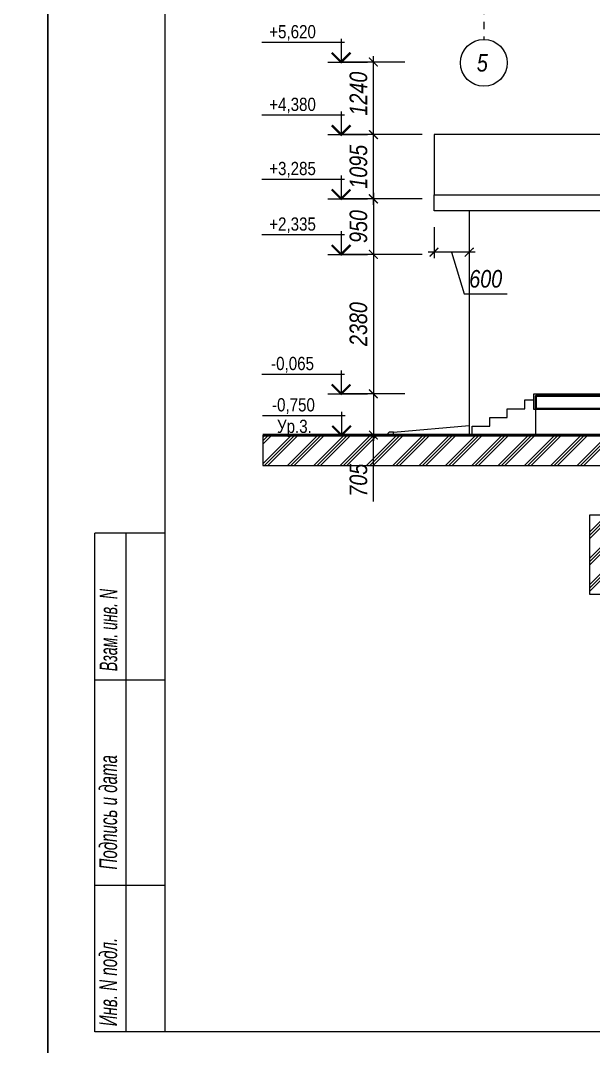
# Model space of a CAD drawing. Header units: millimetres. Extents: x 1582001 to 3303937, y 226471 to 491235.
# Drawn here: x 1833536 to 1843307, y 380605 to 398115 of the extents above; entities that cross this region are included whole.
import ezdxf
from ezdxf.enums import TextEntityAlignment as Align

# ---------------------------------------------------------------- set-up
doc = ezdxf.new("R2010")
doc.units = ezdxf.units.MM
doc.linetypes.add('CENTER', pattern=[50.8, 31.75, -6.35, 6.35, -6.35])
doc.layers.get('Defpoints').update_dxf_attribs({"color": 255, "lineweight": 30})
for name, color, linetype, lineweight in [('A-Wall-G', 22, 'Continuous', 50), ('Кровля', 232, 'Continuous', 25), ('Оси', 251, 'CENTER', 9), ('Отметки', 123, 'Continuous', 18), ('Размеры', 7, 'Continuous', 18), ('Стены несущие', 7, 'Continuous', 40)]:
    doc.layers.add(name, color=color, linetype=linetype, lineweight=lineweight)
doc.layers.add('Формуляр', color=138, linetype='Continuous')
doc.styles.add('-АР-', font='ARIALN.TTF', dxfattribs={"width": 0.98, "height": 300})
doc.styles.add('GOST 2.304', font='ARIALNI.TTF', dxfattribs={"width": 0.98, "height": 300})
doc.styles.add('style', font='ARIALNI.TTF', dxfattribs={"width": 0.98, "height": 300})
doc.styles.add('STYLE1', font='ARIALNI.TTF', dxfattribs={"height": 300})
doc.dimstyles.new('М100', dxfattribs={"dimtxt": 600, "dimasz": 150, "dimexe": 100, "dimexo": 200, "dimgap": 100, "dimtad": 1, "dimdec": 0, "dimtxsty": 'style', "dimblk": 'ARCHTICK', "dimcen": 150, "dimdle": 100, "dimclrt": 256, "dimadec": 0, "dimazin": 0, "dimtfac": 1, "dimtdec": 0, "dimtmove": 1, "dimatfit": 3, "dimldrblk": 'NONE', "dimfxl": 0, "dimarcsym": 0})

# ---------------------------------------------------------------- blocks, each defined once
blk = doc.blocks.new('_ArchTick')
at = {"color": 0, "linetype": 'ByBlock', "const_width": 0.15}
blk.add_lwpolyline([(-0.5, -0.5), (0.5, 0.5)], dxfattribs=at)
blk = doc.blocks.new('*D507')
at = {"layer": 'Defpoints', "color": 0, "lineweight": -3, "transparency": 16777216}
for p in [(1839554, 396167), (1840588, 396167), (1840588, 395072)]:
    blk.add_point(p, dxfattribs=at)
at = {"layer": 'Размеры', "color": 0, "lineweight": -2, "transparency": 16777216}
for p, q in [((1839554, 394972), (1839554, 396267)), ((1840388, 396167), (1839454, 396167)), ((1840388, 395072), (1839454, 395072))]:
    blk.add_line(p, q, dxfattribs=at)
at = {"layer": 'Размеры', "color": 0, "lineweight": -2, "transparency": 16777216, "xscale": 150, "yscale": 150, "zscale": 150}
for p, rotation in [((1839554, 396167), 90), ((1839554, 395072), 270)]:
    blk.add_blockref('_ArchTick', p, dxfattribs=dict(at, rotation=rotation))
at = {"layer": 'Размеры', "transparency": 16777216, "insert": (1839300, 395619), "char_height": 300, "attachment_point": 5, "rotation": 90, "style": 'style'}
blk.add_mtext('1095', dxfattribs=at)
blk = doc.blocks.new('_None')
blk = doc.blocks.new('*D508')
at = {"layer": 'Defpoints', "color": 0, "lineweight": -3, "transparency": 16777216}
for p in [(1840588, 395074), (1839554, 394124), (1840588, 394124)]:
    blk.add_point(p, dxfattribs=at)
at = {"layer": 'Размеры', "color": 0, "lineweight": -2, "transparency": 16777216}
for p, q in [((1840388, 395074), (1839454, 395074)), ((1839554, 395174), (1839554, 394024)), ((1840388, 394124), (1839454, 394124))]:
    blk.add_line(p, q, dxfattribs=at)
at = {"layer": 'Размеры', "color": 0, "lineweight": -2, "transparency": 16777216, "xscale": 150, "yscale": 150, "zscale": 150}
for p, rotation in [((1839554, 395074), 90), ((1839554, 394124), 270)]:
    blk.add_blockref('_ArchTick', p, dxfattribs=dict(at, rotation=rotation))
at = {"layer": 'Размеры', "transparency": 16777216, "insert": (1839300, 394599), "char_height": 300, "attachment_point": 5, "rotation": 90, "style": 'style'}
blk.add_mtext('950', dxfattribs=at)
blk = doc.blocks.new('*U5')
at = {"color": 0, "linetype": 'Continuous', "lineweight": -2}
for p, q in [((6, 5.3), (6, 0)), ((24, 4.5), (5.2, 4.5)), ((9, 0), (0, 0)), ((0, 0), (6, 0))]:
    blk.add_line(p, q, dxfattribs=at)
at = {"color": 0, "linetype": 'Continuous', "lineweight": -2, "const_width": 0.5}
blk.add_lwpolyline([(3.88, 2.12), (6, 0), (8.12, 2.12)], dxfattribs=at)
at = {"color": 0, "linetype": 'Continuous', "lineweight": -2, "style": '-АР-', "flags": 8}
blk.add_attdef('OTMETKA', text='', height=3, dxfattribs=at).set_placement((17.03, 4.5), align=Align.BOTTOM_CENTER)
blk.add_attdef('FLOOR', text='', height=3, dxfattribs=at).set_placement((17, 3.5), align=Align.TOP_CENTER)
blk = doc.blocks.new('OTMETKA')
at = {"color": 0, "linetype": 'Continuous', "lineweight": -2}
for p, q in [((6, 5.3), (6, 0)), ((24, 4.5), (5.2, 4.5)), ((9, 0), (0, 0)), ((0, 0), (6, 0))]:
    blk.add_line(p, q, dxfattribs=at)
at = {"color": 0, "linetype": 'Continuous', "lineweight": -2, "const_width": 0.5}
blk.add_lwpolyline([(3.88, 2.12), (6, 0), (8.12, 2.12)], dxfattribs=at)
at = {"color": 0, "linetype": 'Continuous', "lineweight": -2, "style": '-АР-', "flags": 8}
blk.add_attdef('OTMETKA', text='', height=3, dxfattribs=at).set_placement((17, 4.5), align=Align.BOTTOM_CENTER)
blk.add_attdef('FLOOR', text='', height=3, dxfattribs=at).set_placement((17, 3.5), align=Align.TOP_CENTER)
blk = doc.blocks.new('*D509')
at = {"layer": 'Defpoints', "color": 0, "lineweight": -3, "transparency": 16777216}
for p in [(1840288, 391744), (1839554, 391039), (1839738, 391039)]:
    blk.add_point(p, dxfattribs=at)
at = {"layer": 'Размеры', "color": 0, "lineweight": -2, "transparency": 16777216}
for p, q in [((1840088, 391744), (1839454, 391744)), ((1839554, 391844), (1839554, 390939)), ((1839538, 391039), (1839454, 391039)), ((1839554, 389905), (1839554, 391039))]:
    blk.add_line(p, q, dxfattribs=at)
at = {"layer": 'Размеры', "color": 0, "lineweight": -2, "transparency": 16777216, "xscale": 150, "yscale": 150, "zscale": 150}
for p, rotation in [((1839554, 391744), 90), ((1839554, 391039), 270)]:
    blk.add_blockref('_ArchTick', p, dxfattribs=dict(at, rotation=rotation))
at = {"layer": 'Размеры', "transparency": 16777216, "insert": (1839300, 390269), "char_height": 300, "attachment_point": 5, "rotation": 90, "style": 'style'}
blk.add_mtext('705', dxfattribs=at)
blk = doc.blocks.new('*D510')
at = {"layer": 'Defpoints', "color": 0, "lineweight": -3, "transparency": 16777216}
for p in [(1839554, 397407), (1840288, 397407), (1840588, 396167)]:
    blk.add_point(p, dxfattribs=at)
at = {"layer": 'Размеры', "color": 0, "lineweight": -2, "transparency": 16777216}
for p, q in [((1839554, 396067), (1839554, 397507)), ((1840088, 397407), (1839454, 397407)), ((1840388, 396167), (1839454, 396167))]:
    blk.add_line(p, q, dxfattribs=at)
at = {"layer": 'Размеры', "color": 0, "lineweight": -2, "transparency": 16777216, "xscale": 150, "yscale": 150, "zscale": 150}
for p, rotation in [((1839554, 397407), 90), ((1839554, 396167), 270)]:
    blk.add_blockref('_ArchTick', p, dxfattribs=dict(at, rotation=rotation))
at = {"layer": 'Размеры', "transparency": 16777216, "insert": (1839300, 396867), "char_height": 300, "attachment_point": 5, "rotation": 90, "style": 'style'}
blk.add_mtext('1240', dxfattribs=at)
blk = doc.blocks.new('*D512')
at = {"layer": 'Defpoints', "color": 0, "lineweight": -3, "transparency": 16777216}
for p in [(1840588, 394786), (1841188, 394786), (1840588, 394161)]:
    blk.add_point(p, dxfattribs=at)
at = {"layer": 'Размеры', "color": 0, "lineweight": -2, "transparency": 16777216}
for p, q in [((1840588, 394586), (1840588, 394061)), ((1841188, 394586), (1841188, 394061)), ((1841288, 394161), (1840488, 394161)), ((1840888, 394161), (1841101, 393452)), ((1841101, 393452), (1841838, 393452))]:
    blk.add_line(p, q, dxfattribs=at)
at = {"layer": 'Размеры', "color": 0, "lineweight": -2, "transparency": 16777216, "xscale": 150, "yscale": 150, "zscale": 150, "rotation": 180}
blk.add_blockref('_ArchTick', (1840588, 394161), dxfattribs=at)
at = {"layer": 'Размеры', "color": 0, "lineweight": -2, "transparency": 16777216, "xscale": 150, "yscale": 150, "zscale": 150}
blk.add_blockref('_ArchTick', (1841188, 394161), dxfattribs=at)
at = {"layer": 'Размеры', "transparency": 16777216, "insert": (1841470, 393705), "char_height": 300, "attachment_point": 5, "style": 'style'}
blk.add_mtext('600', dxfattribs=at)
blk = doc.blocks.new('*D526')
at = {"layer": 'Defpoints', "color": 0, "lineweight": -3, "transparency": 16777216}
for p in [(1840588, 394124), (1839554, 391744), (1840288, 391744)]:
    blk.add_point(p, dxfattribs=at)
at = {"layer": 'Размеры', "color": 0, "lineweight": -2, "transparency": 16777216}
for p, q in [((1839554, 394224), (1839554, 391644)), ((1840388, 394124), (1839454, 394124)), ((1840088, 391744), (1839454, 391744))]:
    blk.add_line(p, q, dxfattribs=at)
at = {"layer": 'Размеры', "color": 0, "lineweight": -2, "transparency": 16777216, "xscale": 150, "yscale": 150, "zscale": 150}
for p, rotation in [((1839554, 394124), 90), ((1839554, 391744), 270)]:
    blk.add_blockref('_ArchTick', p, dxfattribs=dict(at, rotation=rotation))
at = {"layer": 'Размеры', "transparency": 16777216, "insert": (1839300, 392934), "char_height": 300, "attachment_point": 5, "rotation": 90, "style": 'style'}
blk.add_mtext('2380', dxfattribs=at)

msp = doc.modelspace()

# ---------------------------------------------------------------- hatches: boundary and pattern name
at = {"layer": 'Размеры', "ltscale": 100}
h = msp.add_hatch(dxfattribs=at)
h.set_pattern_fill('PLAST', color=256, scale=50, angle=45, style=0)
h.set_pattern_definition([(45, (167999.66, 126626.28), (-224.506403, 224.506403), []), (45, (167971.6, 126654.35), (-224.506403, 224.506403), []), (45, (167943.54, 126682.4), (-224.506403, 224.506403), [])])
h.paths.add_polyline_path([(1837667.6, 391039), (1837667.6, 390521), (1843681.3, 390521), (1843681.3, 389671.9), (1843237.9, 389671.9), (1843237.9, 388326.8), (1848923.2, 388326.8), (1848923.2, 389265.6), (1852621.5, 389265.6), (1852621.5, 388335.6), (1855505, 388335.6), (1855505, 389274.2), (1856449.7, 389274.2), (1856449.7, 388348), (1859319.3, 388348), (1859319.3, 389666), (1858713.3, 389666), (1858713.3, 390467.5), (1863555.6, 390467.5), (1863512, 391039), (1858118.2, 391039), (1858118.2, 389189), (1858568.2, 389189), (1858568.2, 388889), (1858676, 388889), (1858676, 388789), (1856968.2, 388789), (1856968.2, 388889), (1857068.2, 388889), (1857068.2, 389189), (1857518.2, 389189), (1857518.2, 389739), (1854332.7, 389739), (1854332.7, 389189), (1854782.7, 389189), (1854782.7, 388889), (1854890.5, 388889), (1854890.5, 388789), (1853182.7, 388789), (1853182.7, 388889), (1853282.7, 388889), (1853282.7, 389189), (1853732.7, 389189), (1853732.7, 389739), (1847842.7, 389739), (1847842.7, 389189), (1848292.7, 389189), (1848292.7, 388889), (1848400.5, 388889), (1848400.5, 388789), (1846692.7, 388789), (1846692.7, 388889), (1846792.7, 388889), (1846792.7, 389189), (1847242.7, 389189), (1847242.7, 389739), (1844838.2, 389739), (1844838.2, 389189), (1845288.2, 389189), (1845288.2, 388889), (1845396, 388889), (1845396, 388789), (1843688.2, 388789), (1843688.2, 388889), (1843788.2, 388889), (1843788.2, 389189), (1844238.2, 389189), (1844238.2, 391039)])

# ---------------------------------------------------------------- linework, layer by layer
for points in [[(1844188.2, 391744), (1844188.2, 391904), (1844238.2, 391904), (1844238.2, 393889), (1844188.2, 393889), (1844188.2, 395025.4), (1843588.2, 394866), (1841188.2, 394866.3), (1841188.2, 391039), (1842323.2, 391039), (1842323.2, 391479), (1842288.2, 391479), (1842288.2, 391744), (1844188.2, 391744), (1844188.2, 391904), (1844238.2, 391904)], [(1844188.2, 391709), (1842323.2, 391709), (1842323.2, 391479), (1842288.2, 391479), (1842288.2, 391744), (1842288.2, 391744), (1844188.2, 391744), (1844188.2, 391709)], [(1841188.2, 391204.2), (1841188.2, 391039), (1839898.2, 391039), (1839898.2, 391089), (1841188.2, 391204.2)], [(1839898.2, 391089), (1839823.2, 391089), (1839798.2, 391064), (1839798.2, 391039), (1839898.2, 391039), (1839898.2, 391089)]]:
    msp.add_lwpolyline(points)
at = {"color": 0, "lineweight": -3, "ltscale": 100}
msp.add_lwpolyline([(1841238.2, 391039), (1841238.2, 391189), (1841538.2, 391189), (1841538.2, 391339), (1841838.2, 391339), (1841838.2, 391489), (1842138.2, 391489), (1842138.2, 391639), (1842288.2, 391639)], dxfattribs=at)
at = {"layer": 'A-Wall-G', "color": 0, "ltscale": 100}
msp.add_line((1837667.6, 391039), (1863512, 391039), dxfattribs=at)
at = {"layer": 'Defpoints', "color": 255, "lineweight": -3, "ltscale": 100}
for points in [[(1844238.2, 391039), (1837667.6, 391039), (1837667.6, 390521), (1843681.3, 390521)], [(1843681.3, 389671.9), (1843237.9, 389671.9), (1843237.9, 388326.8), (1848923.2, 388326.8)]]:
    msp.add_lwpolyline(points, dxfattribs=at)
at = {"layer": 'Кровля', "color": 0}
msp.add_lwpolyline([(1847453.3, 396166.9), (1840588.2, 396166.9), (1840588.2, 395140.3), (1843588.2, 395140.3), (1847348.2, 396139)], dxfattribs=at)
msp.add_lwpolyline([(1840588.2, 395140.3), (1843588.2, 395140.3), (1843588.2, 394866), (1840588.2, 394866.3)], close=True, dxfattribs=at)
at = {"layer": 'Оси', "ltscale": 20}
msp.add_line((1841438.2, 406985.4), (1841438.2, 397793.5), dxfattribs=at)
at = {"layer": 'Оси', "linetype": 'Continuous', "ltscale": 100}
msp.add_circle((1841438.2, 397393.5), 400, dxfattribs=at)
msp.add_circle((1841438.2, 397393.5), 400, dxfattribs=at)
at = {"layer": 'Стены несущие'}
msp.add_lwpolyline([(1844348.2, 391489), (1842323.2, 391489), (1842323.2, 391709), (1844348.2, 391709)], close=True, dxfattribs=at)
at = {"layer": 'Формуляр'}
for p, q in [((1834800.4, 380854.9), (1834800.4, 389367.1)), ((1836000.4, 389367.1), (1834800.4, 389367.1)), ((1835339.8, 380854.9), (1835339.8, 389367.1)), ((1836000.4, 386854.9), (1834800.4, 386854.9)), ((1836000.4, 383354.9), (1834800.4, 383354.9)), ((1836000.4, 383354.9), (1834800.4, 383354.9)), ((1836000.4, 380854.9), (1834800.4, 380854.9))]:
    msp.add_line(p, q, dxfattribs=at)
msp.add_lwpolyline([(1792000.5, 410054.8), (1834000.4, 410054.8), (1834000.4, 380354.9), (1792000.5, 380354.9)], close=True, dxfattribs=at)
at = {"layer": 'Формуляр', "color": 0}
for points in [[(1834000.4, 410054.8), (1876000.3, 410054.8), (1876000.3, 380354.9), (1834000.4, 380354.9)], [(1836000.4, 380854.9), (1836000.4, 409544.8), (1875500.3, 409544.8), (1875500.3, 380854.9)]]:
    msp.add_lwpolyline(points, close=True, dxfattribs=at)

# ---------------------------------------------------------------- block references
at = {"layer": 'Отметки', "color": 0, "ltscale": 100}
ref = msp.add_blockref('*U5', (1839453.6, 397406.9), dxfattribs=dict(at, xscale=-75, yscale=75, zscale=75))
ref.add_attrib('OTMETKA', '+5,620', dxfattribs={"layer": '0', "color": 0, "linetype": 'Continuous', "lineweight": -2, "height": 225, "style": '-АР-', "flags": 8}).set_placement((1838175.3, 397744.4), align=Align.BOTTOM_CENTER)
ref = msp.add_blockref('*U5', (1839453.6, 396166.9), dxfattribs=dict(at, xscale=-75, yscale=75, zscale=75))
ref.add_attrib('OTMETKA', '+4,380', dxfattribs={"layer": '0', "color": 0, "linetype": 'Continuous', "lineweight": -2, "height": 225, "style": '-АР-', "flags": 8}).set_placement((1838175.3, 396504.4), align=Align.BOTTOM_CENTER)
ref = msp.add_blockref('*U5', (1839453.6, 395071.9), dxfattribs=dict(at, xscale=-75, yscale=75, zscale=75))
ref.add_attrib('OTMETKA', '+3,285', dxfattribs={"layer": '0', "color": 0, "linetype": 'Continuous', "lineweight": -2, "height": 225, "style": '-АР-', "flags": 8}).set_placement((1838175.3, 395409.4), align=Align.BOTTOM_CENTER)
ref = msp.add_blockref('*U5', (1839453.6, 394124), dxfattribs=dict(at, xscale=-75, yscale=75, zscale=75))
ref.add_attrib('OTMETKA', '+2,335', dxfattribs={"layer": '0', "color": 0, "linetype": 'Continuous', "lineweight": -2, "height": 225, "style": '-АР-', "flags": 8}).set_placement((1838175.3, 394461.5), align=Align.BOTTOM_CENTER)
ref = msp.add_blockref('*U5', (1839453.6, 391744), dxfattribs=dict(at, xscale=-75, yscale=75, zscale=75))
ref.add_attrib('OTMETKA', '-0,065', dxfattribs={"layer": '0', "color": 0, "linetype": 'Continuous', "lineweight": -2, "height": 225, "style": '-АР-', "flags": 8}).set_placement((1838175.3, 392081.5), align=Align.BOTTOM_CENTER)
ref = msp.add_blockref('OTMETKA', (1839461.1, 391039), dxfattribs=dict(at, xscale=-75, yscale=75, zscale=75))
ref.add_attrib('OTMETKA', '-0,750', dxfattribs={"layer": '0', "color": 0, "linetype": 'Continuous', "lineweight": -2, "height": 225, "style": '-АР-', "flags": 8}).set_placement((1838190.7, 391376.5), align=Align.BOTTOM_CENTER)
ref.add_attrib('FLOOR', 'Ур.3.', dxfattribs={"layer": '0', "color": 0, "linetype": 'Continuous', "lineweight": -2, "height": 225, "style": '-АР-', "flags": 8}).set_placement((1838207, 391301.5), align=Align.TOP_CENTER)

# ---------------------------------------------------------------- texts
at = {"layer": 'Оси', "linetype": 'Continuous', "ltscale": 100, "style": 'GOST 2.304'}
msp.add_text('5', height=297.2, dxfattribs=at).set_placement((1841411.8, 397393.5), align=Align.MIDDLE_CENTER)
at = {"layer": 'Формуляр', "linetype": 'Continuous', "style": 'STYLE1'}
for s, width, p in [('Взам. инв. N', 0.7, (1835184.4, 387010.3)), ('Подпись и дата', 0.75, (1835181.6, 383624.7)), ('Инв. N подл.', 0.75, (1835181.6, 380951.3))]:
    msp.add_text(s, height=300, rotation=90, dxfattribs=dict(at, width=width)).set_placement(p)

# ---------------------------------------------------------------- dimensions: what is measured, and where the dimension line sits
at = {"layer": 'Размеры'}
for base, p1, p2, override, picture, middle in [((1839553.6, 397406.9), (1840588.2, 396166.9), (1840288.2, 397406.9), {"dimtxt": 250, "dimlfac": 1, "dimtxsty": 'style', "dimblk1": 'ArchTick', "dimblk2": 'ArchTick', "dimsah": 1, "dimtolj": 0}, '*D510', (1839553.6, 396866.9)), ((1839553.6, 396166.9), (1840588.2, 395071.9), (1840588.2, 396166.9), {"dimtxt": 250}, '*D507', (1839553.6, 395619.4)), ((1839553.6, 391039), (1840288.2, 391744), (1839738.2, 391039), {"dimtxt": 250}, '*D509', (1839527.7, 390268.6))]:
    dim = msp.add_linear_dim(base=base, p1=p1, p2=p2, angle=90, dimstyle='М100', override=override, dxfattribs=at)
    dim.commit()
    dim.dimension.update_dxf_attribs({"geometry": picture, "text_midpoint": middle, "dimtype": 160})
for base, p1, p2, override, picture, middle in [((1839553.6, 394124), (1840588.2, 395074), (1840588.2, 394124), {"dimtxt": 250}, '*D508', (1839300.5, 394599)), ((1839553.6, 391744), (1840588.2, 394124), (1840288.2, 391744), {"dimtxt": 250, "dimlfac": 1, "dimtxsty": 'style', "dimblk1": 'ArchTick', "dimblk2": 'ArchTick', "dimsah": 1, "dimtolj": 0}, '*D526', (1839300.5, 392934))]:
    dim = msp.add_linear_dim(base=base, p1=p1, p2=p2, angle=90, dimstyle='М100', override=override, dxfattribs=at)
    dim.commit()
    dim.dimension.update_dxf_attribs({"geometry": picture, "text_midpoint": middle})
dim = msp.add_linear_dim(base=(1840588.2, 394161.4), p1=(1841188.2, 394786.3), p2=(1840588.2, 394786.3), dimstyle='М100', override={"dimtxt": 250, "dimlfac": 1, "dimtxsty": 'style', "dimblk1": 'ArchTick', "dimblk2": 'ArchTick', "dimsah": 1, "dimtolj": 0}, dxfattribs=at)
dim.commit()
dim.dimension.update_dxf_attribs({"geometry": '*D512', "text_midpoint": (1841201, 393705)})

doc.saveas('drawing.dxf')
